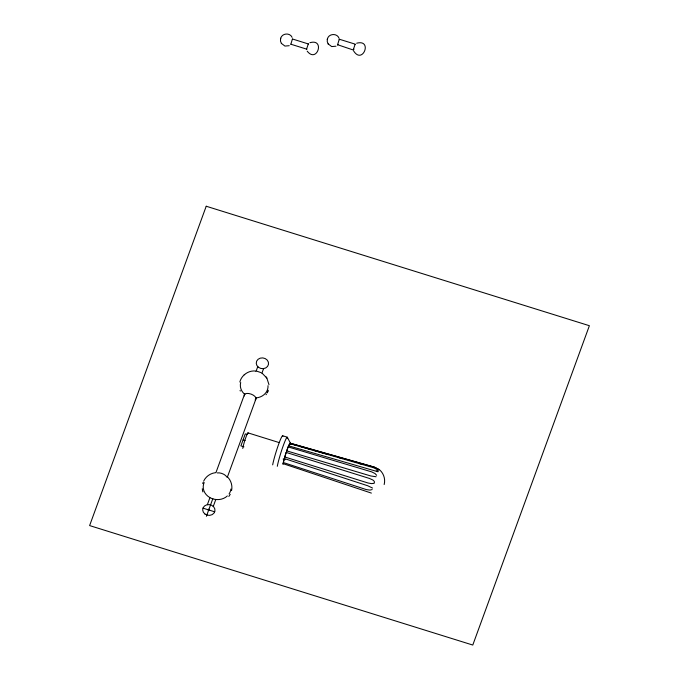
<?xml version="1.0" encoding="UTF-8"?>
<svg xmlns="http://www.w3.org/2000/svg" width="679" height="679" viewBox="0 0 679 679"><rect width="100%" height="100%" fill="white"/><g stroke="black" fill="none" stroke-linecap="round" stroke-linejoin="round"><path stroke-width="1.02" d="M306.925 49.219L290.841 44.22M353.971 49.16L353.403 50.051L337.607 44.721M290.374 443.828L290.145 444.516M308.597 44.033L292.564 39.034M286.182 452.418L284.781 456.967L286.182 452.418L369.495 478.466L372.847 479.994L374.469 481.538M289.653 443.608L288.617 446.069L289.678 443.531L373.654 467.763L376.904 469.41L378.424 470.929M306.594 49.066L308.3 43.906M353.352 49.575L355.066 44.415M280.588 38.711L280.503 41.156L281.471 43.558M327.346 39.221L327.261 41.657L328.229 44.067M282.931 464.292L283.313 463.494M231.556 490.637C232.6 486.062 231.267 481.071 228.144 477.575M290.349 443.031L289.814 444.372L290.357 443.048L287.412 437.395M283.058 463.689L284.323 458.554L367.678 485.74L372.542 488.065M290.858 44.16L292.428 38.958M337.616 44.67L339.194 39.458M339.279 39.747L339.356 39.238L355.312 44.186M384.161 484.543C385.596 479.306 383.754 473.373 379.62 469.868M372.16 489.559L369.962 490.102L366.329 489.593L283.304 462.535L284.314 458.563M376.09 476.751L370.819 475.979L286.699 450.864L288.142 446.909L371.803 471.922L375.088 473.586L376.633 475.275M280.648 38.482C281.785 33.178 289.908 32.363 292.097 37.345M327.405 38.992C328.585 33.441 337.251 32.931 339.067 38.33M280.512 39L280.716 38.202M327.278 39.501L327.482 38.703M239.848 381.988C241.512 375.19 248.522 370.293 255.482 371.014M284.382 458.58L284.841 456.984L368.086 483.015L371.71 483.635L373.925 483.253M290.391 443.599L290.374 443.166M202.749 483.584L203.114 482.37M286.699 450.864L288.142 446.909M286.3 452.265L286.767 450.89M268.324 390.306L267.212 392.895L267.832 391.613M307.18 51.137C317.076 63.843 325.368 38.143 309.887 42.726M353.623 50.917C362.594 65.303 373.043 38.822 356.645 43.227M215.88 472.796L244.703 393.845M207.358 504.692L209.887 497.766M255.966 371.557L257.757 366.66M206.391 516.295L212.816 498.709M213.282 506.39L215.761 499.591M261.805 373.475L263.579 368.621M227.261 477.447L256.45 397.504M337.87 44.5L337.633 45.06M288.193 446.986L288.6 445.78M203.624 481.199C205.686 476.641 210.218 473.365 215.167 472.728M230.215 494.329L228.84 496.468M289.721 443.616L290.001 443.209L374.104 467.11L379.255 469.681M374.197 482.981L374.519 482.497M266.024 394.737L266.457 394.151M244.219 374.8L244.669 374.443M289.229 45.697L284.934 46.07L281.335 43.363M335.986 46.206L331.7 46.579L328.093 43.872M378.025 471.778L288.66 445.84M256.959 371.226L261.042 372.635M290.417 443.243L374.528 467.135L379.408 469.69M291.427 443.973L297.419 445.696M299.422 446.273L311.406 449.719M313.401 450.287L316.406 451.153M318.4 451.722L323.391 453.165M325.394 453.733L328.39 454.599M339.415 457.765L342.428 458.631M358.487 463.248L361.5 464.113M282.659 435.765L287.285 437.208M248.005 432.871L279.188 442.589M247.3 434.501L245.289 433.873L240.901 445.882L243.922 446.824M243.099 439.882L245.111 440.501M283.151 459.055L285.163 459.683M202.97 508.147L214.717 511.813M283.135 463.672L371.388 493.098M376.285 470.861L377.694 471.379M262.272 373.365L266.855 378.084L268.977 384.645M265.727 376.48L266.032 376.913M266.524 377.609L266.855 378.084M240.069 390.391L240.315 391.062M202.732 491.316L202.911 491.927M202.58 490.696L202.283 488.77M242.759 448.446A8.768 0.755 -72.7 0 1 245.823 437.514A8.768 0.755 -72.7 0 1 248.09 433.491M244.355 395.976A6.17 2.971 20.1 0 1 251.145 394.126A6.17 2.971 20.1 0 1 255.134 399.914M217.28 472.932A6.17 2.971 20.1 0 1 226.744 476.947M268.018 385.664A13.894 12.112 8.4 0 1 255.873 397.919M244.89 394.491A13.894 12.112 8.4 0 1 240.706 382.506M230.86 489.05A13.894 12.112 8.4 0 1 229.086 493.913M227.346 495.95A13.894 12.112 8.4 0 1 209.752 497.52A13.894 12.112 8.4 0 1 204.184 482.531M272.669 464.869A17.017 1.477 -72.7 0 1 278.483 444.669A17.017 1.477 -72.7 0 1 282.846 436.393M277.295 466.312A17.017 1.477 -72.7 0 1 283.432 445.212A17.017 1.477 -72.7 0 1 287.438 438.524M208.012 509.734C209.404 512.127 209.862 507.671 208.012 509.734M206.221 206.238L89.62 525.58L472.779 645.05L589.38 325.708L206.221 206.238M204.922 514.003A6.17 5.381 8.4 0 0 214.912 511.083A6.17 5.381 8.4 0 0 206.688 504.845A6.17 5.381 8.4 0 0 204.922 514.003M258.495 367.322A6.17 5.381 8.4 0 0 268.477 364.368A6.17 5.381 8.4 0 0 260.235 358.156A6.17 5.381 8.4 0 0 258.495 367.322"/></g></svg>
